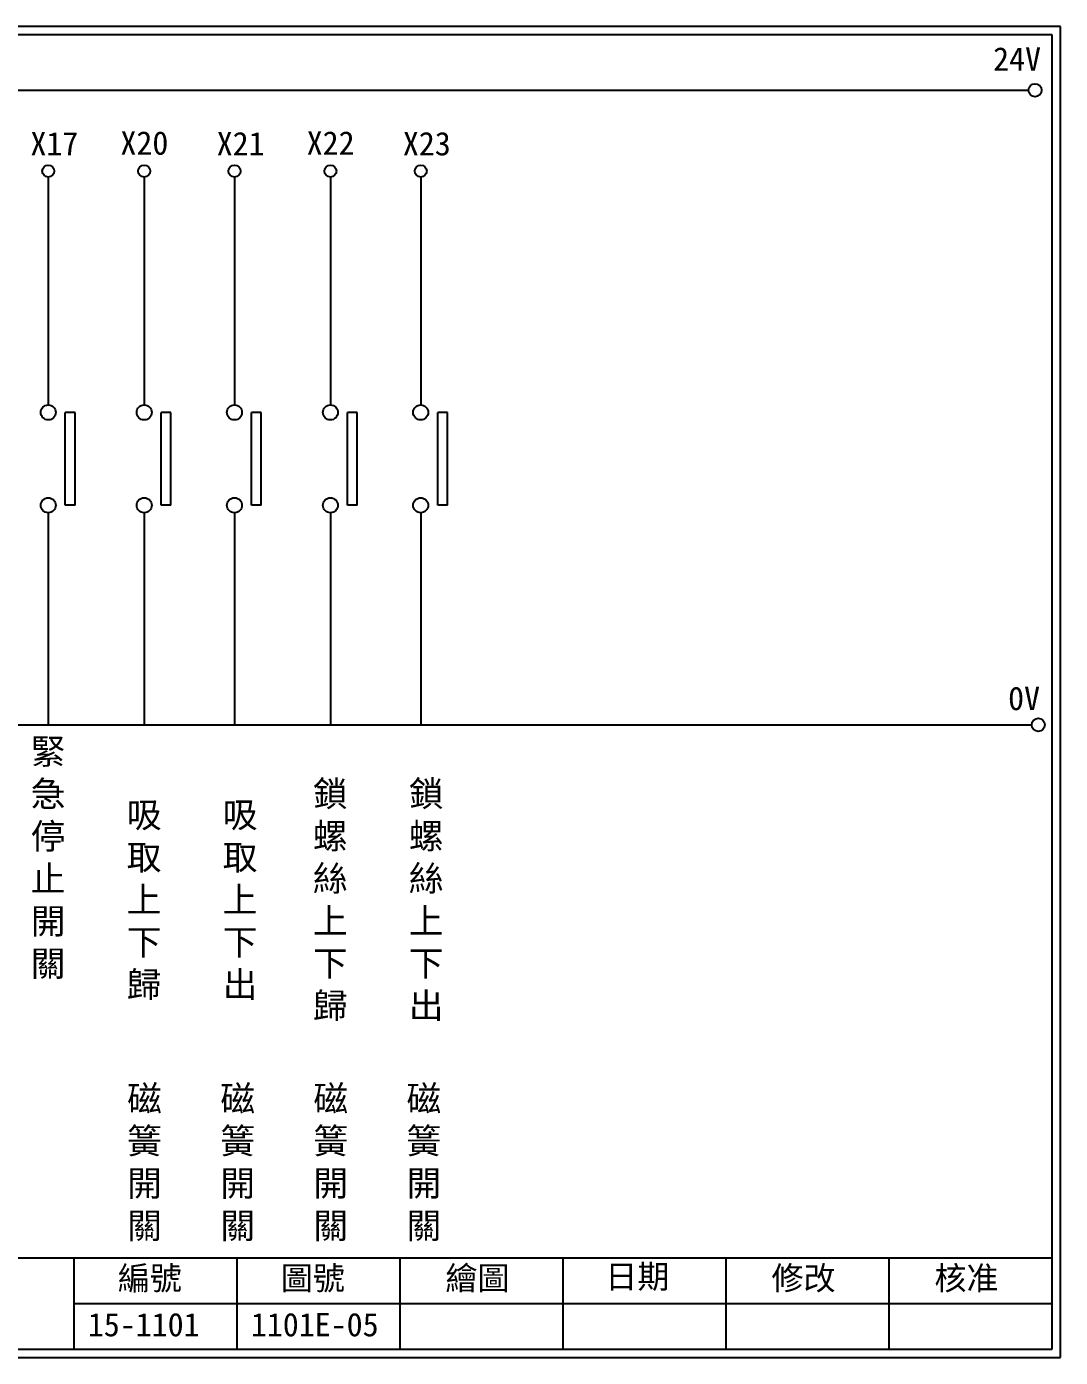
# Model space of a CAD drawing. Extents: x 275 to 562, y 265 to 469.
# Drawn here: x 403.4 to 561.9, y 264.9 to 468.9 of the extents above; entities that cross this region are included whole.
import ezdxf

# ---------------------------------------------------------------- set-up
doc = ezdxf.new("R2010")
doc.units = 0
doc.layers.get('0').update_dxf_attribs({"linetype": 'CONTINUOUS'})
doc.layers.add('圖框層', color=7, linetype='CONTINUOUS')
doc.layers.add('標尺寸層', color=3, linetype='CONTINUOUS')
doc.styles.add('CNS', font='romanc.shx', dxfattribs={"bigfont": 'chineset.shx'})
doc.styles.add('STSL', font='kaiu.ttf')

msp = doc.modelspace()

# ---------------------------------------------------------------- linework, layer by layer
for p, q in [((410.8, 409.78), (409.3, 409.78)), ((425.51, 409.78), (424.01, 409.78)), ((439.36, 409.78), (437.85, 409.78)), ((454.07, 409.78), (452.56, 409.78)), ((467.91, 409.78), (466.41, 409.78)), ((410.8, 395.55), (409.3, 395.55)), ((425.51, 395.55), (424.01, 395.55)), ((439.36, 395.55), (437.85, 395.55)), ((454.07, 395.55), (452.56, 395.55)), ((467.91, 395.55), (466.41, 395.55))]:
    msp.add_line(p, q)
for centre in [(558.02, 459.17), (558.5, 361.9)]:
    msp.add_circle(centre, 1)
at = {"layer": '圖框層', "color": 7}
for p, q in [((561.9, 468.91), (274.9, 468.91)), ((560.65, 467.66), (276.15, 467.66)), ((560.65, 266.2), (560.65, 467.66)), ((561.9, 264.95), (561.9, 468.91)), ((276.15, 280.2), (560.65, 280.2)), ((410.65, 266.2), (410.65, 280.2)), ((435.65, 266.2), (435.65, 280.2)), ((460.65, 266.2), (460.65, 280.2)), ((485.65, 266.2), (485.65, 280.2)), ((510.65, 266.2), (510.65, 280.2)), ((535.65, 266.2), (535.65, 280.2)), ((410.65, 273.2), (560.65, 273.2)), ((276.15, 266.2), (560.65, 266.2)), ((274.9, 264.95), (561.9, 264.95))]:
    msp.add_line(p, q, dxfattribs=at)
at = {"layer": '標尺寸層', "color": 7}
for p, q in [((279.42, 459.17), (557.02, 459.17)), ((406.69, 445.86), (406.69, 410.93)), ((421.4, 445.86), (421.4, 410.93)), ((435.25, 445.86), (435.25, 410.93)), ((449.96, 445.86), (449.96, 410.93)), ((463.8, 445.86), (463.8, 410.93)), ((409.3, 395.55), (409.3, 409.78)), ((410.8, 395.55), (410.8, 409.78)), ((424.01, 395.55), (424.01, 409.78)), ((425.51, 395.55), (425.51, 409.78)), ((437.85, 395.55), (437.85, 409.78)), ((439.36, 395.55), (439.36, 409.78)), ((452.56, 395.55), (452.56, 409.78)), ((454.07, 395.55), (454.07, 409.78)), ((466.41, 395.55), (466.41, 409.78)), ((467.91, 395.55), (467.91, 409.78)), ((406.69, 394.41), (406.69, 361.9)), ((406.69, 394.4), (406.69, 361.9)), ((421.4, 394.41), (421.4, 361.9)), ((421.4, 394.4), (421.4, 361.9)), ((435.25, 394.41), (435.25, 361.9)), ((435.25, 394.4), (435.25, 361.9)), ((449.96, 394.41), (449.96, 361.9)), ((449.96, 394.4), (449.96, 361.9)), ((463.8, 394.41), (463.8, 361.9)), ((463.8, 394.4), (463.8, 361.9)), ((279.63, 361.9), (557.5, 361.9))]:
    msp.add_line(p, q, dxfattribs=at)
for centre, radius in [((406.69, 446.78), 0.92), ((406.69, 446.78), 0.92), ((421.4, 446.78), 0.92), ((435.25, 446.78), 0.92), ((435.25, 446.78), 0.92), ((449.96, 446.78), 0.92), ((463.8, 446.78), 0.92), ((463.8, 446.78), 0.92), ((406.69, 409.78), 1.15), ((421.4, 409.78), 1.15), ((435.25, 409.78), 1.15), ((449.96, 409.78), 1.15), ((463.8, 409.78), 1.15), ((406.69, 395.55), 1.15), ((421.4, 395.55), 1.15), ((435.25, 395.55), 1.15), ((449.96, 395.55), 1.15), ((463.8, 395.55), 1.15)]:
    msp.add_circle(centre, radius, dxfattribs=at)

# ---------------------------------------------------------------- texts
at = {"layer": '圖框層', "color": 4, "style": 'STSL'}
for s, p in [('24V', (551.58, 462.16)), ('X20', (417.76, 449.28)), ('X22', (446.32, 449.28)), ('X17', (403.96, 449.18)), ('X21', (432.52, 449.18)), ('X23', (461.07, 449.18)), ('0V', (553.88, 364.15)), ('繪圖', (467.59, 275.29)), ('日期', (492.12, 275.53)), ('編號', (417.36, 275.28)), ('圖號', (442.36, 275.28)), ('修改', (517.59, 275.29)), ('核准', (542.59, 275.29)), ('15-1101', (412.76, 268.17)), ('1101E-05', (437.76, 268.17))]:
    msp.add_text(s, height=3.6, dxfattribs=at).set_placement(p)
at = {"layer": '標尺寸層', "color": 7, "char_height": 3.9, "attachment_point": 5, "style": 'CNS'}
for s, insert, width in [('{\\fDFKai-SB|b0|i0|c136|p65;緊急停止開關}', (406.67, 341.35), 6.5706), ('{\\fDFKai-SB|b0|i0|c136|p65;鎖螺絲上下歸}', (449.94, 334.9), 6.5706), ('{\\fDFKai-SB|b0|i0|c136|p65;鎖螺絲上下出}', (464.65, 334.9), 6.5706), ('{\\fDFKai-SB|b0|i0|c136|p65;吸取上下歸}', (421.38, 334.9), 6.5706), ('{\\fDFKai-SB|b0|i0|c136|p65;吸取上下出}', (436.1, 334.9), 6.5706), ('{\\fDFKai-SB|b0|i0|c136|p65;磁簧開關}', (421.45, 294.66), 4.9608), ('{\\fDFKai-SB|b0|i0|c136|p65;磁簧開關}', (435.74, 294.66), 4.9608), ('{\\fDFKai-SB|b0|i0|c136|p65;磁簧開關}', (450.01, 294.67), 4.9608), ('{\\fDFKai-SB|b0|i0|c136|p65;磁簧開關}', (464.29, 294.67), 4.9608)]:
    msp.add_mtext(s, dxfattribs=dict(at, insert=insert, width=width))

doc.saveas('drawing.dxf')
